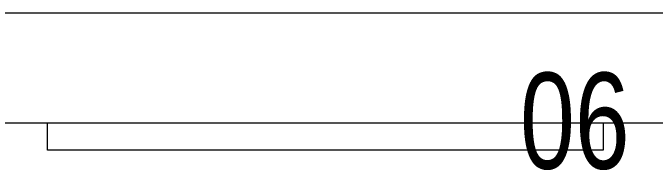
# Model space of a CAD drawing. Header units: inches. Extents: x -246178 to 57169, y -29325 to 19878.
# Drawn here: x 39332 to 39917, y -2891 to -2747 of the extents above; entities that cross this region are included whole.
import ezdxf

# ---------------------------------------------------------------- set-up
doc = ezdxf.new("R2010")
doc.units = ezdxf.units.IN
doc.header["$LTSCALE"] = 25
doc.header["$MEASUREMENT"] = 0
for name, color, linetype, lineweight in [('00-Ground Floor$0$72_EGR_EQP_TAG', 142, 'Continuous', 5), ('00-Ground Floor$0$LOADING', 253, 'Continuous', 5), ('00-Ground Floor$0$Walls', 251, 'Continuous', 5)]:
    doc.layers.add(name, color=color, linetype=linetype, lineweight=lineweight)
doc.styles.add('00-Ground Floor$0$X3G_ENTITY_257CFD', font='swisscl.ttf', dxfattribs={"height": 200})

msp = doc.modelspace()

# ---------------------------------------------------------------- linework, layer by layer
at = {"layer": '00-Ground Floor$0$LOADING', "elevation": 0}
msp.add_lwpolyline([(39363.34, -2872.43), (39363.34, -2847.43), (39869.34, -2847.43), (39869.34, -2872.43), (39363.34, -2872.43)], dxfattribs=at)
at = {"layer": '00-Ground Floor$0$Walls'}
for p, q in [((37849.51, -2747.43, 0), (49047.93, -2747.43, 0)), ((37949.51, -2847.43, 0), (41699.05, -2847.43, 0))]:
    msp.add_line(p, q, dxfattribs=at)

# ---------------------------------------------------------------- texts
at = {"layer": '00-Ground Floor$0$72_EGR_EQP_TAG', "insert": (39843.46, -2801.94, 0), "char_height": 87.473, "attachment_point": 2, "style": '00-Ground Floor$0$X3G_ENTITY_257CFD'}
msp.add_mtext('06', dxfattribs=at)

doc.saveas('drawing.dxf')
